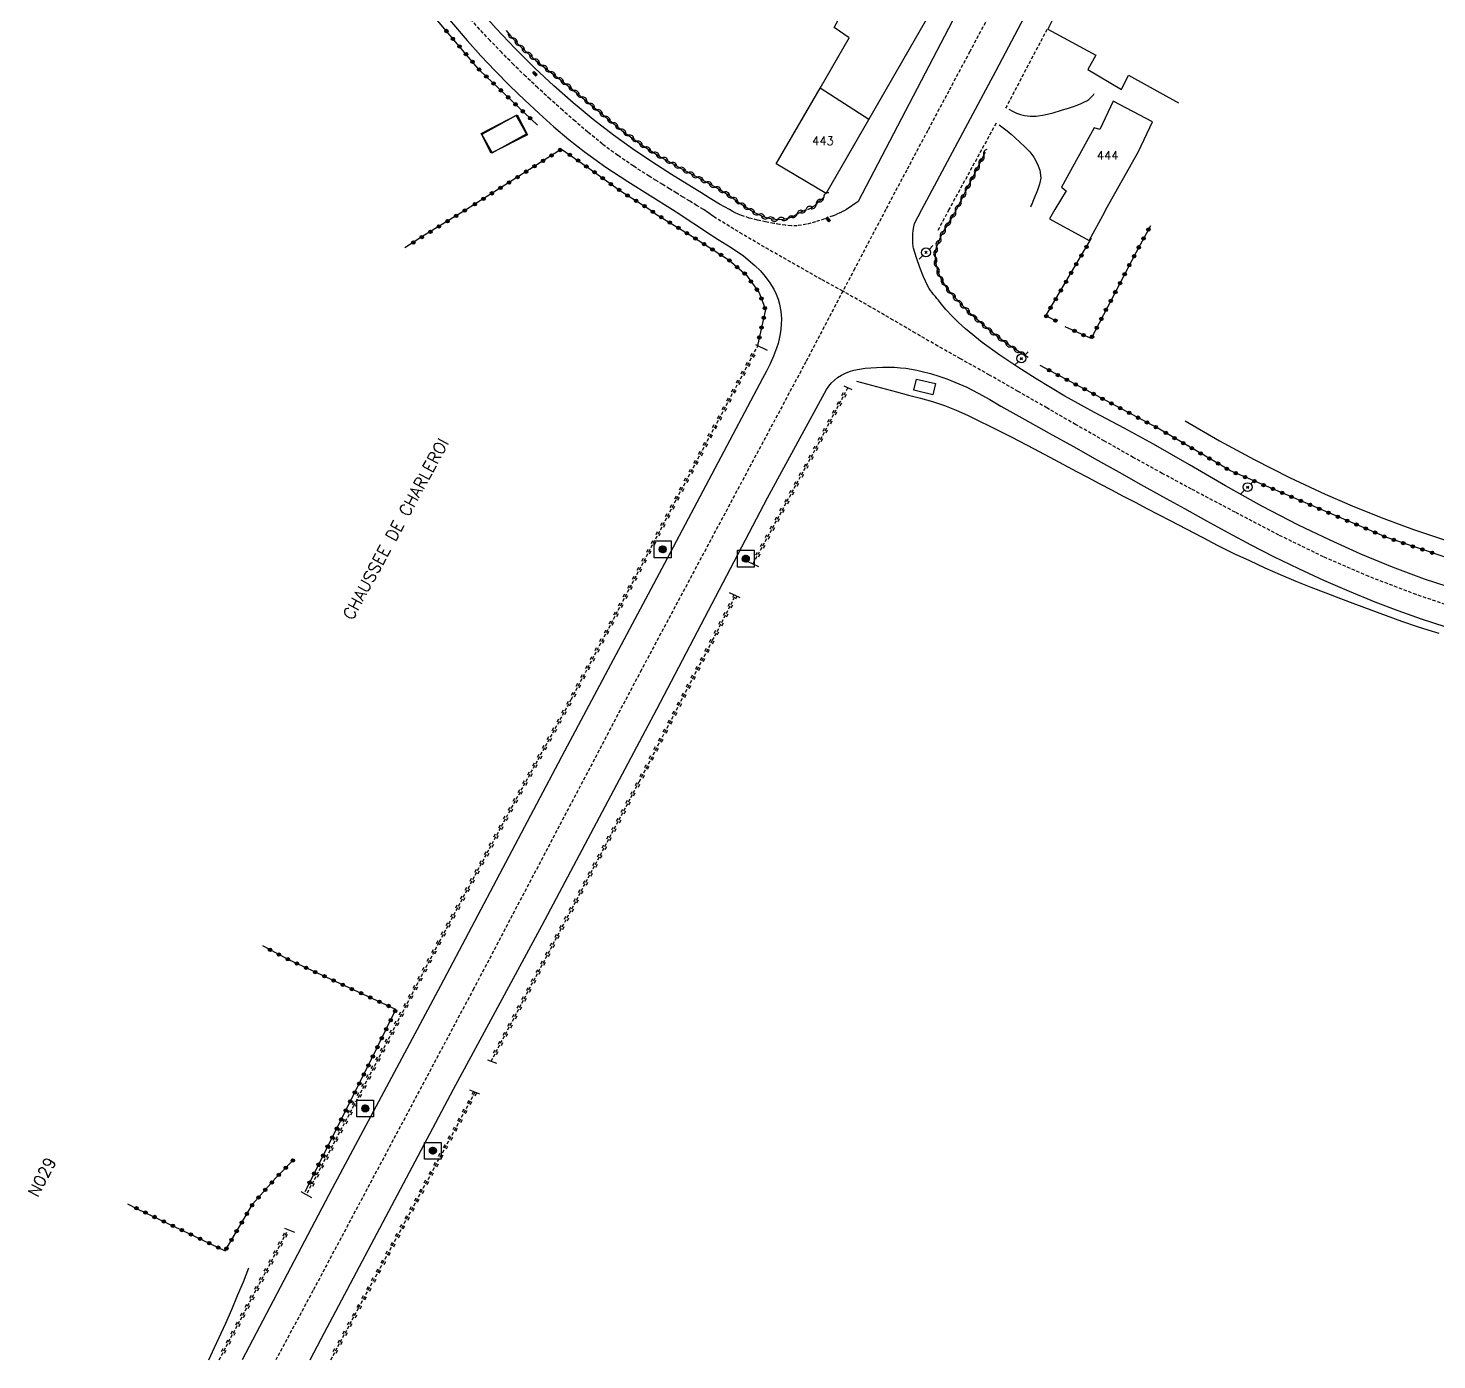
# Model space of a CAD drawing. Header units: millimetres. Extents: x 183000 to 184001, y 152999 to 154000.
# Drawn here: x 183124.7 to 183334.1, y 153000 to 153198 of the extents above; entities that cross this region are included whole.
import ezdxf
from ezdxf.enums import TextEntityAlignment as Align

# ---------------------------------------------------------------- set-up
doc = ezdxf.new("R2010")
doc.units = ezdxf.units.MM
doc.linetypes.add('DASHED', pattern=[0.75, 0.5, -0.25])
doc.layers.get('0').update_dxf_attribs({"linetype": 'CONTINUOUS'})
for name, color, linetype in [('W0001', 6, 'DASHED'), ('W0008', 7, 'CONTINUOUS'), ('W0017', 7, 'CONTINUOUS'), ('W0101', 7, 'CONTINUOUS'), ('W0104', 1, 'CONTINUOUS'), ('W0112', 1, 'DASHED'), ('W0120', 7, 'CONTINUOUS'), ('W0211', 2, 'CONTINUOUS'), ('W0220', 5, 'DASHED'), ('W0300', 7, 'CONTINUOUS'), ('W0310', 3, 'CONTINUOUS'), ('W0322', 7, 'CONTINUOUS'), ('W0323', 7, 'CONTINUOUS'), ('W0330', 7, 'CONTINUOUS'), ('W0401', 7, 'CONTINUOUS'), ('W0473', 7, 'CONTINUOUS'), ('W0800', 7, 'CONTINUOUS'), ('W0989', 7, 'CONTINUOUS'), ('W0990', 7, 'CONTINUOUS'), ('W0991', 7, 'CONTINUOUS')]:
    doc.layers.add(name, color=color, linetype=linetype)
doc.styles.get("Standard").update_dxf_attribs({"font": 'romans.shx', "width": 0.85})

# ---------------------------------------------------------------- blocks, each defined once
blk = doc.blocks.new('T401')
for p, q in [((-0.3, 0.3), (0, 0.3)), ((-0.3, -0.25), (-0.3, 0.3)), ((-0.3, 0.15), (0, 0.15)), ((-0.3, 0), (0, 0)), ((0, 0.3), (0, -0.25)), ((-0.3, -0.15), (0, -0.15)), ((-0.3, -0.25), (-0.3, -0.3)), ((-0.3, -0.3), (0, -0.3)), ((0, -0.3), (0, -0.25))]:
    blk.add_line(p, q)
blk = doc.blocks.new('BOUNDARY')
for p, q in [((-5, 1), (-1, 5)), ((-5, 0), (0, 5)), ((-5, -1), (1, 5)), ((-4, 3), (-3, 4)), ((-4, -1), (1, 4)), ((-4, -2), (2, 4)), ((-4, -3), (3, 4)), ((-3, -3), (3, 3)), ((-3, -4), (4, 3)), ((-2, -4), (4, 2)), ((-1, -4), (4, 1)), ((-1, -5), (5, 1)), ((0, -5), (5, 0)), ((1, -5), (2, -4)), ((2, -4), (4, -2)), ((3, -4), (4, -3)), ((4, -2), (5, -1))]:
    blk.add_line(p, q)
blk.add_lwpolyline([(-12, 12), (12, 12), (12, -12), (-12, -12), (-12, 12)])
blk.add_circle((0, 0), 5)
blk = doc.blocks.new('T941')
at = {"color": 7, "linetype": 'Continuous', "xscale": 0.104167, "yscale": 0.104167}
blk.add_blockref('BOUNDARY', (0, 0), dxfattribs=at)
blk = doc.blocks.new('T473')
for p, q in [((-0.166667, 0.166667), (0.166667, -0.166667)), ((-0.166667, -0.166667), (0.166667, 0.166667)), ((0.500001, 0.500001), (1.000002, 1.000002)), ((-1.000002, -1.000002), (-0.500001, -0.500001))]:
    blk.add_line(p, q)
blk.add_ellipse((0, 0), major_axis=(0.471405, 0.471405), ratio=1, start_param=5.4977871438, end_param=11.780972451)
blk = doc.blocks.new('t310o')
at = {"color": 0, "linetype": 'Continuous'}
for centre, start, end in [((-0.5, 0.38), 216.8699, 323.1304), ((0.5, -0.37), 36.8699, 143.1303)]:
    blk.add_arc(centre, 0.625, start, end, dxfattribs=at)
blk = doc.blocks.new('t323o')
at = {"color": 0, "linetype": 'Continuous'}
for radius in [0.25, 0.15]:
    blk.add_circle((0, 0), radius, dxfattribs=at)
blk = doc.blocks.new('t220o')
at = {"color": 0, "linetype": 'Continuous'}
for p, q in [((-0.25, 0.25), (0.25, 0.25)), ((-0.25, -0.25), (0.25, -0.25))]:
    blk.add_line(p, q, dxfattribs=at)
blk = doc.blocks.new('t322o')
at = {"color": 0, "linetype": 'Continuous'}
for radius in [0.25, 0.15]:
    blk.add_circle((0, 0), radius, dxfattribs=at)

msp = doc.modelspace()

# ---------------------------------------------------------------- linework, layer by layer
at = {"layer": 'W0001'}
for points in [[(183268.38, 153201.45), (183264.65, 153194.48), (183261.52, 153188.61), (183258.39, 153182.74), (183255.27, 153176.87), (183252.15, 153171)], [(183225.04, 153171), (183224.04, 153171.62), (183223.03, 153172.24), (183222.02, 153172.85), (183221.02, 153173.46), (183220.01, 153174.08), (183219, 153174.7), (183218, 153175.32), (183217, 153175.94), (183214.63, 153177.47), (183212.31, 153179.05), (183210.05, 153180.73), (183207.86, 153182.5), (183205.97, 153184.13), (183204.11, 153185.76), (183202.25, 153187.42), (183200.42, 153189.11), (183198.61, 153190.82), (183196.82, 153192.56), (183195.06, 153194.33), (183193.33, 153196.13), (183191.78, 153197.81), (183190.27, 153199.52)], [(183245.78, 153158.87), (183242.61, 153160.59), (183238.69, 153162.83), (183234.76, 153165.05), (183230.85, 153167.32), (183227, 153169.68), (183226.75, 153169.84), (183226.51, 153170), (183226.27, 153170.17), (183226.02, 153170.34), (183225.78, 153170.51), (183225.54, 153170.68), (183225.29, 153170.84), (183225.04, 153171)], [(183246.33, 153171), (183245.84, 153170.74), (183245.34, 153170.5), (183244.83, 153170.27), (183244.32, 153170.07), (183243.03, 153169.6), (183241.72, 153169.16), (183240.38, 153168.81), (183239, 153168.6), (183238.12, 153168.58), (183237.25, 153168.66), (183236.38, 153168.79), (183235.53, 153168.94), (183234.3, 153169.17), (183233.08, 153169.42), (183231.87, 153169.74), (183230.69, 153170.13), (183230.22, 153170.31), (183229.77, 153170.51), (183229.33, 153170.75), (183228.91, 153171)], [(183252.15, 153171), (183247.54, 153162.22), (183245.78, 153158.87)], [(183245.78, 153158.87), (183240.27, 153148.36), (183215.82, 153102.56), (183190.9, 153055.19), (183167, 153010.29), (183161.48, 153000)], [(183338.2, 153111.32), (183331.04, 153113.75), (183323.99, 153116.44), (183317.23, 153119.37), (183310.62, 153122.6), (183304.11, 153126), (183297.62, 153129.44), (183293.27, 153131.77), (183288.96, 153134.16), (183284.67, 153136.59), (183280.39, 153139.04), (183276.13, 153141.5), (183271.85, 153143.96), (183267.57, 153146.4), (183263.27, 153148.81), (183259.92, 153150.7), (183256.58, 153152.63), (183253.26, 153154.57), (183249.93, 153156.5), (183245.78, 153158.87)]]:
    msp.add_lwpolyline(points, dxfattribs=at)
at = {"layer": 'W0008'}
for points in [[(183410.62, 153478.67), (183396.67, 153452.17), (183380.64, 153421.98), (183358.9, 153381.16), (183338.9, 153343.6), (183322.55, 153312.83), (183270.84, 153215.88), (183248.07, 153172.21)], [(183257.51, 153171), (183268.55, 153191.66), (183283, 153219.01), (183305.34, 153260.83), (183321.34, 153291.17), (183336.03, 153319.02), (183350.16, 153345.58), (183376.24, 153394.48), (183397.4, 153434.53), (183414.01, 153465.67)], [(183228.91, 153171), (183227.46, 153171.79), (183226.06, 153172.65), (183224.67, 153173.53), (183223.28, 153174.4), (183220.32, 153176.22), (183217.39, 153178.09), (183214.5, 153180.02), (183211.67, 153182.06), (183208.64, 153184.41), (183205.68, 153186.86), (183202.79, 153189.4), (183199.99, 153192.03), (183197.07, 153194.93), (183194.22, 153197.91), (183191.49, 153201)], [(183187.3, 153199.21), (183189.91, 153196.14), (183191.97, 153193.83), (183194.1, 153191.6), (183196.29, 153189.41), (183198.51, 153187.27), (183200.65, 153185.27), (183202.81, 153183.32), (183205.04, 153181.42), (183207.33, 153179.61), (183210.52, 153177.32), (183213.8, 153175.15), (183217.13, 153173.07), (183220.46, 153171)], [(183248.07, 153172.21), (183246.33, 153171)], [(183220.46, 153171), (183221.71, 153170.2), (183222.94, 153169.39), (183224.17, 153168.56), (183225.4, 153167.73), (183227.25, 153166.54), (183229.15, 153165.37), (183231, 153164.13), (183232.71, 153162.7), (183233.51, 153161.9), (183234.25, 153161.04), (183234.92, 153160.12), (183235.5, 153159.15), (183235.85, 153158.44), (183236.14, 153157.69), (183236.36, 153156.93), (183236.53, 153156.15), (183236.62, 153155.42), (183236.64, 153154.69), (183236.62, 153153.96), (183236.56, 153153.23), (183236.46, 153152.51), (183236.32, 153151.79), (183236.14, 153151.08), (183235.92, 153150.39), (183235.49, 153149.21), (183234.99, 153148.07), (183234.44, 153146.95), (183233.82, 153145.86)], [(183256.43, 153168.94), (183257.51, 153171)], [(183337.45, 153114.39), (183332.28, 153116.07), (183327.5, 153117.84), (183322.79, 153119.79), (183318.14, 153121.88), (183313.54, 153124.07), (183308.05, 153126.91), (183302.67, 153129.95), (183297.32, 153133.05), (183291.96, 153136.1), (183287.58, 153138.49), (183283.17, 153140.85), (183278.79, 153143.26), (183274.51, 153145.84), (183271.8, 153147.57), (183269.12, 153149.36), (183266.51, 153151.25), (183264.01, 153153.28), (183262.99, 153154.19), (183262.01, 153155.13), (183261.09, 153156.13), (183260.24, 153157.2), (183260.01, 153157.51), (183259.77, 153157.8), (183259.53, 153158.08), (183259.28, 153158.37), (183259.04, 153158.66), (183258.81, 153158.96), (183258.6, 153159.28), (183258.42, 153159.62), (183257.79, 153160.99), (183257.22, 153162.38), (183256.71, 153163.81), (183256.29, 153165.26), (183256.25, 153165.45), (183256.22, 153165.65), (183256.19, 153165.85), (183256.18, 153166.04), (183256.17, 153166.24), (183256.16, 153166.44), (183256.16, 153166.64), (183256.16, 153166.84), (183256.19, 153167.37), (183256.24, 153167.9), (183256.32, 153168.42), (183256.43, 153168.94)], [(183243.35, 153144.26), (183243.69, 153144.76), (183244.08, 153145.24), (183244.52, 153145.66), (183245, 153146.04), (183245.57, 153146.4), (183246.17, 153146.68), (183246.79, 153146.91), (183247.43, 153147.1), (183248.25, 153147.28), (183249.09, 153147.4), (183249.93, 153147.47), (183250.77, 153147.52), (183251.66, 153147.56), (183252.56, 153147.57), (183253.45, 153147.55), (183254.35, 153147.49), (183255.16, 153147.4), (183255.98, 153147.28), (183256.78, 153147.12), (183257.58, 153146.94), (183258.82, 153146.61), (183260.04, 153146.25), (183261.24, 153145.83), (183262.43, 153145.36), (183264.19, 153144.57), (183265.92, 153143.71), (183267.62, 153142.78), (183269.27, 153141.78)], [(183233.82, 153145.86), (183219.66, 153119.12), (183204.4, 153090.48), (183185.98, 153055.61), (183169.84, 153025.47), (183156.46, 153000)], [(183166.59, 153000), (183168.24, 153003.1), (183187.87, 153040.24), (183201.06, 153064.61), (183218.11, 153096.72), (183234.58, 153128.15), (183243.35, 153144.26)], [(183269.27, 153141.78), (183272.86, 153139.78), (183276.46, 153137.77), (183280.05, 153135.76), (183283.64, 153133.76), (183286.87, 153131.95), (183290.09, 153130.14), (183293.32, 153128.33), (183296.56, 153126.55), (183299.85, 153124.73), (183303.14, 153122.92), (183306.45, 153121.14), (183309.8, 153119.44), (183313.52, 153117.65), (183317.26, 153115.92), (183321.04, 153114.26), (183324.86, 153112.7), (183328.3, 153111.4), (183331.77, 153110.17), (183335.26, 153109.02)]]:
    msp.add_lwpolyline(points, dxfattribs=at)
at = {"layer": 'W0017'}
for points in [[(183270.47, 153185.93), (183271.02, 153185.62), (183271.6, 153185.35), (183272.2, 153185.14), (183272.81, 153184.98), (183273.23, 153184.91), (183273.65, 153184.87), (183274.08, 153184.87), (183274.5, 153184.9), (183275.78, 153185.09), (183277.03, 153185.39), (183278.27, 153185.75), (183279.5, 153186.14), (183280.07, 153186.32), (183280.64, 153186.51), (183281.19, 153186.74), (183281.73, 153187), (183282.04, 153187.18), (183282.33, 153187.38), (183282.61, 153187.6), (183282.87, 153187.85), (183282.95, 153187.94), (183283.03, 153188.05), (183283.1, 153188.15), (183283.16, 153188.27)], [(183269.02, 153183.58), (183269.62, 153183.14), (183270.21, 153182.68), (183270.78, 153182.21), (183271.34, 153181.71), (183272.09, 153181.03), (183272.85, 153180.34), (183273.57, 153179.6), (183274.18, 153178.77), (183274.53, 153178.16), (183274.83, 153177.51), (183275.06, 153176.84), (183275.18, 153176.13), (183275.19, 153175.67), (183275.12, 153175.22), (183275.01, 153174.78), (183274.89, 153174.35), (183274.73, 153173.86), (183274.54, 153173.38), (183274.33, 153172.92), (183274.13, 153172.45), (183274.02, 153172.18), (183273.91, 153171.91), (183273.79, 153171.64), (183273.68, 153171.37)]]:
    msp.add_lwpolyline(points, dxfattribs=at)
at = {"layer": 'W0101'}
for points in [[(183243.28, 153173.4), (183235.86, 153177.79), (183242.39, 153189.03), (183242.39, 153189.03)], [(183249.63, 153184.4), (183242.39, 153189.03)], [(183285.95, 153187.11), (183284, 153182.9), (183283.16, 153183.14), (183278.29, 153174.35), (183279, 153173.77), (183277.28, 153171)], [(183284.9, 153171), (183289.74, 153179.64), (183291.84, 153184.06), (183285.95, 153187.11)], [(183243.28, 153173.4), (183249.63, 153184.4)], [(183249.63, 153184.4), (183249.63, 153184.4)], [(183249.63, 153184.4), (183249.63, 153184.4)], [(183277.28, 153171), (183276.51, 153169.6), (183282.38, 153166.42), (183284.72, 153170.66), (183284.9, 153171)]]:
    msp.add_lwpolyline(points, dxfattribs=at)
at = {"layer": 'W0104'}
for points in [[(183242.39, 153189.03), (183246.7, 153196.51), (183244.47, 153198.08), (183249.91, 153208.06), (183253.13, 153206.87), (183253.7, 153207.82), (183260.68, 153203.59)], [(183249.63, 153184.4), (183260.68, 153203.59)], [(183277.66, 153200.58), (183276.26, 153197.82)], [(183276.26, 153197.82), (183283.37, 153193.95), (183282.21, 153191.82), (183287.21, 153188.87), (183288.26, 153191), (183295.68, 153186.84)]]:
    msp.add_lwpolyline(points, dxfattribs=at)
for points in [[(183198.88, 153182.13), (183193.51, 153179.37), (183192.01, 153182.3), (183197.38, 153185.06), (183198.88, 153182.13)], [(183197.2, 153185), (183192.09, 153182.16), (183193.62, 153179.42), (183198.73, 153182.26), (183197.2, 153185)], [(183256.72, 153145.78), (183259.56, 153145.12), (183259.18, 153143.47), (183256.33, 153144.13), (183256.72, 153145.78)]]:
    msp.add_lwpolyline(points, close=True, dxfattribs=at)
at = {"layer": 'W0112'}
for points in [[(183276.13, 153197.77), (183269.89, 153185.93)], [(183268.55, 153183.82), (183261.55, 153171)], [(183261.55, 153171), (183259.85, 153167.78)]]:
    msp.add_lwpolyline(points, dxfattribs=at)
at = {"layer": 'W0120'}
for points in [[(183234.56, 153150.07), (183232.82, 153150.89)], [(183245.93, 153144.81), (183247.11, 153144.23)], [(183231.53, 153118.75), (183233.24, 153117.94)], [(183228.9, 153114.07), (183230.48, 153113.33)], [(183192.95, 153044.58), (183194.27, 153044.08)], [(183191.82, 153039.5), (183190.32, 153040.08)], [(183165.21, 153025.03), (183166.79, 153024.13)], [(183162.74, 153019.58), (183164.26, 153019)]]:
    msp.add_lwpolyline(points, dxfattribs=at)
at = {"layer": 'W0211'}
msp.add_lwpolyline([(183247.79, 153145.49), (183249.28, 153145.1), (183250.77, 153144.7), (183252.26, 153144.3), (183253.74, 153143.89), (183255.54, 153143.41), (183257.34, 153142.95), (183259.13, 153142.45), (183260.9, 153141.86), (183262.62, 153141.17), (183264.31, 153140.41), (183265.98, 153139.6), (183267.64, 153138.78), (183270.88, 153137.15), (183274.1, 153135.47), (183277.3, 153133.77), (183280.51, 153132.07), (183282.25, 153131.16), (183284, 153130.24), (183285.74, 153129.33), (183287.48, 153128.41), (183289.22, 153127.49), (183290.97, 153126.58), (183292.71, 153125.66), (183294.46, 153124.76), (183296.82, 153123.52), (183299.18, 153122.29), (183301.54, 153121.07), (183303.93, 153119.89), (183306.22, 153118.81), (183308.51, 153117.76), (183310.82, 153116.74), (183313.15, 153115.76), (183315.35, 153114.87), (183317.57, 153114.02), (183319.79, 153113.19), (183322.01, 153112.36), (183324.29, 153111.5), (183326.56, 153110.64), (183328.85, 153109.8), (183331.15, 153109.02), (183332.76, 153108.51), (183334.37, 153108.03)], dxfattribs=at)
at = {"layer": 'W0220'}
for points in [[(183166.16, 153024.84), (183173.03, 153037.69), (183185.79, 153062.16), (183196.5, 153082.04), (183205.4, 153098.17), (183221.06, 153127.96), (183233.03, 153150.52)], [(183232.45, 153118.38), (183241.4, 153134.81), (183246.53, 153144.52)], [(183193.5, 153044.4), (183201.61, 153059.74), (183215.5, 153085.93), (183226.4, 153106.96), (183229.85, 153113.65)], [(183169.64, 153000), (183173.79, 153007.71), (183183.4, 153025.5), (183191.08, 153039.74)], [(183153.05, 153000), (183163.19, 153019.13)]]:
    msp.add_lwpolyline(points, dxfattribs=at)
at = {"layer": 'W0300'}
msp.add_lwpolyline([(183296.67, 153139.57), (183301.76, 153136.62), (183306.93, 153133.82), (183312.19, 153131.17), (183317.51, 153128.68), (183321.84, 153126.81), (183326.21, 153125.06), (183330.63, 153123.44), (183335.09, 153121.94), (183338.99, 153120.77), (183342.93, 153119.73), (183346.88, 153118.75), (183350.83, 153117.78), (183353.75, 153117.07), (183356.67, 153116.37), (183359.59, 153115.7), (183362.52, 153115.05)], dxfattribs=at)
at = {"layer": 'W0310'}
for points in [[(183195.72, 153197.61), (183196.38, 153196.83), (183197.05, 153196.08), (183197.76, 153195.34), (183198.49, 153194.64), (183200.13, 153193.18), (183201.83, 153191.81), (183203.56, 153190.47), (183205.28, 153189.11), (183207.91, 153186.93), (183210.53, 153184.73), (183213.19, 153182.57), (183215.96, 153180.56), (183217.37, 153179.63), (183218.81, 153178.76), (183220.26, 153177.92), (183221.74, 153177.1), (183223.21, 153176.3), (183224.69, 153175.51), (183226.16, 153174.7), (183227.62, 153173.87), (183228.18, 153173.54), (183228.72, 153173.18), (183229.26, 153172.82), (183229.78, 153172.45), (183230.31, 153172.07), (183230.84, 153171.7), (183231.38, 153171.34), (183231.93, 153171)], [(183262.68, 153171), (183267, 153179.53)], [(183240.55, 153171), (183240.78, 153171.11), (183240.99, 153171.22), (183241.21, 153171.34), (183241.41, 153171.48), (183241.54, 153171.57), (183241.66, 153171.66), (183241.78, 153171.76), (183241.89, 153171.87), (183242, 153171.98), (183242.11, 153172.08), (183242.22, 153172.19), (183242.34, 153172.29), (183242.49, 153172.42), (183242.64, 153172.56), (183242.79, 153172.69), (183242.94, 153172.82)], [(183231.93, 153171), (183232.55, 153170.63), (183233.2, 153170.29), (183233.86, 153169.99), (183234.55, 153169.76), (183235.32, 153169.6), (183236.11, 153169.54), (183236.89, 153169.58), (183237.66, 153169.71), (183238.08, 153169.85), (183238.48, 153170.05), (183238.86, 153170.28), (183239.24, 153170.49), (183239.38, 153170.56), (183239.51, 153170.63), (183239.65, 153170.69), (183239.79, 153170.75), (183239.93, 153170.81), (183240.06, 153170.88), (183240.2, 153170.94), (183240.34, 153171)], [(183273.35, 153149.02), (183272.3, 153149.64), (183271.28, 153150.29), (183270.27, 153150.98), (183269.3, 153151.7), (183267.75, 153152.92), (183266.23, 153154.19), (183264.77, 153155.51), (183263.37, 153156.92), (183262.54, 153157.81), (183261.72, 153158.74), (183260.97, 153159.73), (183260.35, 153160.81), (183260.16, 153161.23), (183259.99, 153161.65), (183259.85, 153162.08), (183259.73, 153162.52), (183259.63, 153162.97), (183259.57, 153163.42), (183259.53, 153163.88), (183259.53, 153164.34), (183259.62, 153165), (183259.81, 153165.65), (183260.06, 153166.26), (183260.32, 153166.86), (183260.55, 153167.35), (183260.8, 153167.82), (183261.07, 153168.29), (183261.35, 153168.74), (183261.64, 153169.19), (183261.92, 153169.65), (183262.19, 153170.11), (183262.45, 153170.57), (183262.51, 153170.68), (183262.56, 153170.79), (183262.62, 153170.89), (183262.68, 153171)]]:
    msp.add_lwpolyline(points, dxfattribs=at)
at = {"layer": 'W0322'}
for points in [[(183292.51, 153138.55), (183275.11, 153147.81)], [(183362.84, 153112.49), (183352.83, 153113.92), (183340.49, 153117.6), (183326.65, 153122.23), (183303.41, 153132.15), (183292.51, 153138.55)]]:
    msp.add_lwpolyline(points, dxfattribs=at)
at = {"layer": 'W0323'}
for points in [[(183200.36, 153183.53), (183191.78, 153191.74), (183184.12, 153200.72), (183175.83, 153212.82), (183170.14, 153223.11), (183163.77, 153245.48), (183160.38, 153259.59), (183157.67, 153269.67), (183156.22, 153272.78)], [(183203.94, 153179.98), (183189.82, 153171)], [(183203.94, 153179.98), (183207.67, 153177.4), (183212.7, 153173.77), (183217.09, 153171)], [(183189.82, 153171), (183183.6, 153167.18), (183180.66, 153165.29)], [(183217.09, 153171), (183218.08, 153170.28), (183223.42, 153166.97), (183228.9, 153163.47), (183231.45, 153161.23), (183233.34, 153158.62), (183234.29, 153156.12), (183233.03, 153150.52)], [(183291.51, 153168.58), (183289.32, 153164.55), (183282.69, 153151.84), (183278.85, 153153.57)], [(183277.56, 153154.42), (183275.95, 153155.18), (183282.77, 153166.73)], [(183165.82, 153025), (183175.16, 153043.61), (183179.34, 153052.08), (183163.39, 153059.48), (183159.53, 153061.52)], [(183139.41, 153023.21), (183140.87, 153022.47), (183153.92, 153016.21), (183158.08, 153023.21), (183161.47, 153027.03), (183164.05, 153029.69)]]:
    msp.add_lwpolyline(points, dxfattribs=at)
at = {"layer": 'W0330'}
msp.add_lwpolyline([(183151.5, 153000), (183152.35, 153001.81), (183154.03, 153005.47), (183154.92, 153007.5), (183155.8, 153009.54), (183156.65, 153011.6), (183157.47, 153013.66)], dxfattribs=at)

# ---------------------------------------------------------------- block references
at = {"layer": 'W0220'}
for p, rotation in [((183232.39, 153149.32), 62.03814498613311), ((183230.98, 153146.67), 62.03814498613311), ((183231.69, 153147.99), 62.03814498613311), ((183229.58, 153144.02), 62.03814498613311), ((183230.28, 153145.34), 62.03814498613311), ((183228.87, 153142.69), 62.03814498613311), ((183245.28, 153142.14), 62.14850454127876), ((183245.98, 153143.47), 62.14850454127876), ((183227.47, 153140.04), 62.03814498613311), ((183228.17, 153141.37), 62.03814498613311), ((183244.57, 153140.82), 62.14850454127876), ((183226.76, 153138.72), 62.03814498613311), ((183243.17, 153138.16), 62.14850454127876), ((183243.87, 153139.49), 62.14850454127876), ((183225.36, 153136.07), 62.03814498613311), ((183226.06, 153137.39), 62.03814498613311), ((183242.47, 153136.84), 62.14850454127876), ((183224.65, 153134.74), 62.03814498613311), ((183241.06, 153134.19), 61.41823207997686), ((183241.77, 153135.51), 62.14850454127876), ((183223.25, 153132.09), 62.03814498613311), ((183223.95, 153133.42), 62.03814498613311), ((183239.63, 153131.56), 61.41823207997686), ((183240.35, 153132.87), 61.41823207997686), ((183221.84, 153129.44), 62.03814498613311), ((183222.54, 153130.77), 62.03814498613311), ((183238.91, 153130.24), 61.41823207997686), ((183221.14, 153128.12), 62.03814498613311), ((183237.48, 153127.6), 61.41823207997686), ((183238.19, 153128.92), 61.41823207997686), ((183219.74, 153125.46), 62.27571219976963), ((183220.44, 153126.79), 62.27571219976963), ((183236.76, 153126.29), 61.41823207997686), ((183219.04, 153124.13), 62.27571219976963), ((183235.32, 153123.65), 61.41823207997686), ((183236.04, 153124.97), 61.41823207997686), ((183217.65, 153121.48), 62.27571219976963), ((183218.35, 153122.81), 62.27571219976963), ((183233.89, 153121.02), 61.41823207997686), ((183234.6, 153122.33), 61.41823207997686), ((183216.25, 153118.82), 62.27571219976963), ((183216.95, 153120.15), 62.27571219976963), ((183233.17, 153119.7), 61.41823207997686), ((183215.55, 153117.5), 62.27571219976963), ((183214.16, 153114.84), 62.27571219976963), ((183214.86, 153116.17), 62.27571219976963), ((183213.46, 153113.51), 62.27571219976963), ((183229.75, 153113.46), 62.72062311972262), ((183212.06, 153110.86), 62.27571219976963), ((183212.76, 153112.18), 62.27571219976963), ((183228.38, 153110.8), 62.72062311972262), ((183229.06, 153112.13), 62.72062311972262), ((183211.37, 153109.53), 62.27571219976963), ((183227.69, 153109.46), 62.72062311972262), ((183209.97, 153106.87), 62.27571219976963), ((183210.67, 153108.2), 62.27571219976963), ((183226.31, 153106.8), 62.61212492014061), ((183227, 153108.13), 62.72062311972262), ((183208.58, 153104.22), 62.27571219976963), ((183209.27, 153105.55), 62.27571219976963), ((183224.93, 153104.13), 62.61212492014061), ((183225.62, 153105.47), 62.61212492014061), ((183207.88, 153102.89), 62.27571219976963), ((183224.24, 153102.8), 62.61212492014061), ((183206.48, 153100.23), 62.27571219976963), ((183207.18, 153101.56), 62.27571219976963), ((183222.86, 153100.14), 62.61212492014061), ((183223.55, 153101.47), 62.61212492014061), ((183205.78, 153098.91), 62.27571219976963), ((183222.17, 153098.81), 62.61212492014061), ((183204.35, 153096.27), 61.13119743376185), ((183205.07, 153097.58), 61.13119743376185), ((183220.79, 153096.14), 62.61212492014061), ((183221.48, 153097.47), 62.61212492014061), ((183202.9, 153093.64), 61.13119743376185), ((183203.63, 153094.96), 61.13119743376185), ((183220.1, 153094.81), 62.61212492014061), ((183202.18, 153092.33), 61.13119743376185), ((183218.72, 153092.15), 62.61212492014061), ((183219.41, 153093.48), 62.61212492014061), ((183200.73, 153089.7), 61.13119743376185), ((183201.45, 153091.02), 61.13119743376185), ((183217.34, 153089.48), 62.61212492014061), ((183218.03, 153090.82), 62.61212492014061), ((183200.01, 153088.39), 61.13119743376185), ((183216.65, 153088.15), 62.61212492014061), ((183198.56, 153085.76), 61.13119743376185), ((183199.28, 153087.08), 61.13119743376185), ((183215.27, 153085.49), 62.05014865798636), ((183215.96, 153086.82), 62.61212492014061), ((183197.83, 153084.45), 61.13119743376185), ((183214.57, 153084.17), 62.05014865798636), ((183196.39, 153081.82), 61.67505261747434), ((183197.11, 153083.14), 61.13119743376185), ((183213.16, 153081.52), 62.05014865798636), ((183213.86, 153082.84), 62.05014865798636), ((183194.96, 153079.18), 61.67505261747434), ((183195.67, 153080.5), 61.67505261747434), ((183212.46, 153080.19), 62.05014865798636), ((183194.25, 153077.86), 61.67505261747434), ((183211.05, 153077.54), 62.05014865798636), ((183211.75, 153078.87), 62.05014865798636), ((183192.83, 153075.22), 61.67505261747434), ((183193.54, 153076.54), 61.67505261747434), ((183209.65, 153074.89), 62.05014865798636), ((183210.35, 153076.22), 62.05014865798636), ((183192.12, 153073.9), 61.67505261747434), ((183208.94, 153073.57), 62.05014865798636), ((183190.69, 153071.26), 61.67505261747434), ((183191.4, 153072.58), 61.67505261747434), ((183207.54, 153070.91), 62.05014865798636), ((183208.24, 153072.24), 62.05014865798636), ((183189.27, 153068.62), 61.67505261747434), ((183189.98, 153069.94), 61.67505261747434), ((183206.83, 153069.59), 62.05014865798636), ((183188.56, 153067.3), 61.67505261747434), ((183205.43, 153066.94), 62.05014865798636), ((183206.13, 153068.26), 62.05014865798636), ((183187.13, 153064.66), 61.67505261747434), ((183187.85, 153065.98), 61.67505261747434), ((183204.72, 153065.61), 62.05014865798636), ((183186.42, 153063.33), 61.67505261747434), ((183203.32, 153062.96), 62.05014865798636), ((183204.02, 153064.29), 62.05014865798636), ((183185.02, 153060.68), 62.46066803097546), ((183185.71, 153062.01), 62.46066803097546), ((183201.91, 153060.31), 62.05014865798636), ((183202.62, 153061.64), 62.05014865798636), ((183184.33, 153059.35), 62.46066803097546), ((183201.21, 153058.99), 62.15537429544644), ((183182.94, 153056.69), 62.46066803097546), ((183183.63, 153058.02), 62.46066803097546), ((183199.81, 153056.34), 62.15537429544644), ((183200.51, 153057.66), 62.15537429544644), ((183181.55, 153054.03), 62.46066803097546), ((183182.25, 153055.36), 62.46066803097546), ((183199.11, 153055.01), 62.15537429544644), ((183180.86, 153052.7), 62.46066803097546), ((183197.71, 153052.36), 62.15537429544644), ((183198.41, 153053.68), 62.15537429544644), ((183179.47, 153050.04), 62.46066803097546), ((183180.16, 153051.37), 62.46066803097546), ((183196.31, 153049.7), 62.15537429544644), ((183197.01, 153051.03), 62.15537429544644), ((183178.78, 153048.71), 62.46066803097546), ((183195.61, 153048.38), 62.15537429544644), ((183177.39, 153046.05), 62.46066803097546), ((183178.08, 153047.38), 62.46066803097546), ((183194.2, 153045.73), 62.15537429544644), ((183194.9, 153047.05), 62.15537429544644), ((183176, 153043.39), 62.46066803097546), ((183176.7, 153044.72), 62.46066803097546), ((183175.31, 153042.06), 62.46066803097546), ((183173.92, 153039.4), 62.46066803097546), ((183174.62, 153040.73), 62.46066803097546), ((183191.01, 153039.6), 61.64538565907226), ((183173.23, 153038.07), 62.46066803097546), ((183190.3, 153038.28), 61.64538565907226), ((183171.82, 153035.42), 61.86347638568077), ((183172.53, 153036.75), 61.86347638568077), ((183188.87, 153035.64), 61.64538565907226), ((183189.58, 153036.96), 61.64538565907226), ((183171.11, 153034.1), 61.86347638568077), ((183187.45, 153033), 61.64538565907226), ((183188.16, 153034.32), 61.64538565907226), ((183169.7, 153031.46), 61.86347638568077), ((183170.4, 153032.78), 61.86347638568077), ((183186.73, 153031.68), 61.64538565907226), ((183168.28, 153028.81), 61.86347638568077), ((183168.99, 153030.13), 61.86347638568077), ((183185.31, 153029.04), 61.64538565907226), ((183186.02, 153030.36), 61.64538565907226), ((183167.57, 153027.49), 61.86347638568077), ((183184.6, 153027.72), 61.64538565907226), ((183166.87, 153026.17), 61.86347638568077), ((183183.17, 153025.08), 61.63653427372967), ((183183.88, 153026.4), 61.64538565907226), ((183181.75, 153022.44), 61.63653427372967), ((183182.46, 153023.76), 61.63653427372967), ((183181.03, 153021.12), 61.63653427372967), ((183162.88, 153018.56), 62.08863512271911), ((183179.61, 153018.48), 61.63653427372967), ((183180.32, 153019.8), 61.63653427372967), ((183162.18, 153017.23), 62.08863512271911), ((183178.9, 153017.16), 61.63653427372967), ((183160.78, 153014.58), 62.08863512271911), ((183161.48, 153015.91), 62.08863512271911), ((183177.47, 153014.52), 61.63653427372967), ((183178.18, 153015.84), 61.63653427372967), ((183160.07, 153013.26), 62.08863512271911), ((183176.76, 153013.2), 61.63653427372967), ((183158.67, 153010.6), 62.08863512271911), ((183159.37, 153011.93), 62.08863512271911), ((183175.33, 153010.56), 61.63653427372967), ((183176.05, 153011.88), 61.63653427372967), ((183157.26, 153007.95), 62.08863512271911), ((183157.97, 153009.28), 62.08863512271911), ((183173.91, 153007.92), 61.63653427372967), ((183174.62, 153009.24), 61.63653427372967), ((183156.56, 153006.63), 62.08863512271911), ((183173.2, 153006.6), 61.66870848627026), ((183155.16, 153003.98), 62.08863512271911), ((183155.86, 153005.3), 62.08863512271911), ((183171.77, 153003.96), 61.66870848627026), ((183172.48, 153005.28), 61.66870848627026), ((183154.46, 153002.65), 62.08863512271911), ((183171.06, 153002.64), 61.66870848627026), ((183153.75, 153001.33), 62.08863512271911), ((183170.35, 153001.32), 61.66870848627026)]:
    msp.add_blockref('t220o', p, dxfattribs=dict(at, rotation=rotation))
at = {"layer": 'W0310'}
for p, rotation in [((183196.7, 153196.47), 311.9041826097135), ((183197.73, 153195.38), 313.8936015627762), ((183198.82, 153194.35), 318.5008510496663), ((183199.94, 153193.35), 318.5008510496663), ((183201.1, 153192.4), 321.1047620926312), ((183202.27, 153191.47), 322.1600893588374), ((183203.46, 153190.55), 322.1600893588374), ((183204.63, 153189.62), 321.6623394357262), ((183205.8, 153188.68), 320.4422490417493), ((183206.96, 153187.72), 320.4422490417493), ((183208.11, 153186.76), 319.8715956200633), ((183209.26, 153185.8), 319.8715956200633), ((183210.41, 153184.83), 319.8715956200633), ((183211.57, 153183.88), 321.0391599229655), ((183212.74, 153182.94), 321.0391599229655), ((183213.93, 153182.04), 323.9387235186474), ((183215.15, 153181.15), 323.9387235186474), ((183216.37, 153180.29), 326.7503060566221), ((183217.63, 153179.47), 328.5896108800477), ((183266.74, 153179.03), 63.14229856938645), ((183218.91, 153178.7), 330.0289005694256), ((183220.21, 153177.95), 330.0289005694256), ((183221.52, 153177.22), 331.0677658761184), ((183266.06, 153177.69), 63.14229856938645), ((183222.84, 153176.5), 331.6007266129337), ((183224.16, 153175.79), 331.6268798158596), ((183225.48, 153175.07), 331.2502174370823), ((183264.71, 153175.01), 63.14229856938645), ((183265.39, 153176.35), 63.14229856938645), ((183226.79, 153174.34), 330.4708479339288), ((183228.09, 153173.59), 328.9307114688984), ((183242.93, 153172.81), 40.81359437516834), ((183264.03, 153173.68), 63.14229856938645), ((183229.34, 153172.76), 324.8420856484756), ((183230.56, 153171.9), 325.1830821831983), ((183231.81, 153171.07), 327.8239407521899), ((183240.31, 153170.99), 24.55891608119201), ((183241.81, 153171.8), 43.03423135979918), ((183262.54, 153170.74), 62.17354604014228), ((183263.35, 153172.34), 63.14229856938645), ((183233.24, 153170.27), 335.8543413152461), ((183234.64, 153169.74), 348.224220642168), ((183236.12, 153169.54), 2.763234915474921), ((183237.61, 153169.7), 9.503342481188794), ((183238.96, 153170.34), 28.96164690957392), ((183261.79, 153169.44), 58.13806384014651), ((183260.31, 153166.83), 66.38775522636115), ((183261, 153168.16), 59.76487534985579), ((183259.75, 153165.44), 73.45721541271799), ((183259.74, 153162.48), 105.4080176175084), ((183259.53, 153163.97), 90.0382950987628), ((183260.23, 153161.07), 114.1938821196254), ((183260.95, 153159.76), 119.7200676509947), ((183261.86, 153158.57), 131.5777058848875), ((183262.87, 153157.45), 133.1138508458025), ((183263.91, 153156.38), 134.8538559006376), ((183264.98, 153155.32), 137.8002750847087), ((183266.09, 153154.32), 137.8002750847087), ((183267.24, 153153.35), 140.1302939519398), ((183268.4, 153152.41), 141.8423372106079), ((183269.59, 153151.49), 143.5487940623226), ((183270.81, 153150.61), 145.5062375493549), ((183272.06, 153149.79), 147.463674143724)]:
    msp.add_blockref('t310o', p, dxfattribs=dict(at, rotation=rotation))
at = {"layer": 'W0322'}
for p, rotation in [((183276.44, 153147.1), 151.9664696701529), ((183277.76, 153146.4), 151.9664696701529), ((183279.08, 153145.69), 151.9664696701529), ((183280.41, 153144.99), 151.9664696701529), ((183281.73, 153144.28), 151.9664696701529), ((183283.06, 153143.58), 151.9664696701529), ((183284.38, 153142.87), 151.9664696701529), ((183285.7, 153142.17), 151.9664696701529), ((183287.03, 153141.46), 151.9664696701529), ((183288.35, 153140.76), 151.9664696701529), ((183289.68, 153140.06), 151.9664696701529), ((183291, 153139.35), 151.9664696701529), ((183292.32, 153138.65), 151.9664696701529), ((183293.8, 153137.79), 149.5918715983875), ((183295.1, 153137.03), 149.5918715983875), ((183296.39, 153136.27), 149.5918715983875), ((183297.68, 153135.51), 149.5918715983875), ((183298.98, 153134.75), 149.5918715983875), ((183300.27, 153133.99), 149.5918715983875), ((183301.57, 153133.23), 149.5918715983875), ((183302.86, 153132.47), 149.5918715983875), ((183304.2, 153131.81), 156.8827193855216), ((183305.58, 153131.22), 156.8827193855216), ((183306.96, 153130.63), 156.8827193855216), ((183308.34, 153130.04), 156.8827193855216), ((183309.72, 153129.46), 156.8827193855216), ((183311.1, 153128.87), 156.8827193855216), ((183312.48, 153128.28), 156.8827193855216), ((183313.86, 153127.69), 156.8827193855216), ((183315.24, 153127.1), 156.8827193855216), ((183316.62, 153126.51), 156.8827193855216), ((183318, 153125.92), 156.8827193855216), ((183319.38, 153125.33), 156.8827193855216), ((183320.76, 153124.74), 156.8827193855216), ((183322.14, 153124.16), 156.8827193855216), ((183323.52, 153123.57), 156.8827193855216), ((183324.9, 153122.98), 156.8827193855216), ((183326.28, 153122.39), 156.8827193855216), ((183327.69, 153121.88), 161.5026727781167), ((183329.11, 153121.41), 161.5026727781167), ((183330.53, 153120.93), 161.5026727781167), ((183331.95, 153120.46), 161.5026727781167), ((183333.38, 153119.98), 161.5026727781167)]:
    msp.add_blockref('t322o', p, dxfattribs=dict(at, rotation=rotation))
at = {"layer": 'W0323'}
for p, rotation in [((183186.83, 153197.54), 130.4770751274313), ((183187.8, 153196.4), 130.4770751274313), ((183188.78, 153195.26), 130.4770751274313), ((183189.75, 153194.12), 130.4770751274313), ((183190.72, 153192.98), 130.4770751274313), ((183191.7, 153191.84), 130.4770751274313), ((183192.77, 153190.79), 136.2576214667582), ((183193.85, 153189.75), 136.2576214667582), ((183194.94, 153188.72), 136.2576214667582), ((183196.02, 153187.68), 136.2576214667582), ((183197.11, 153186.64), 136.2576214667582), ((183198.19, 153185.6), 136.2576214667582), ((183199.27, 153184.57), 136.2576214667582), ((183203.74, 153179.85), 212.4475351504289), ((183199.94, 153177.44), 212.4475351504289), ((183201.21, 153178.24), 212.4475351504289), ((183202.48, 153179.05), 212.4475351504289), ((183205.17, 153179.12), 325.3893965000133), ((183206.41, 153178.27), 325.3893965000133), ((183207.64, 153177.42), 325.3893965000133), ((183197.41, 153175.83), 212.4475351504289), ((183198.68, 153176.63), 212.4475351504289), ((183208.86, 153176.54), 324.1519496051588), ((183210.07, 153175.66), 324.1519496051588), ((183193.61, 153173.41), 212.4475351504289), ((183194.88, 153174.22), 212.4475351504289), ((183196.15, 153175.02), 212.4475351504289), ((183211.29, 153174.79), 324.1519496051588), ((183212.5, 153173.91), 324.1519496051588), ((183191.08, 153171.8), 212.4475351504289), ((183192.35, 153172.61), 212.4475351504289), ((183213.76, 153173.09), 327.7760139453625), ((183215.03, 153172.3), 327.7760139453625), ((183216.3, 153171.5), 327.7760139453625), ((183187.01, 153169.27), 211.6019620844644), ((183188.29, 153170.06), 211.6019620844644), ((183189.57, 153170.85), 211.6019620844644), ((183217.53, 153170.68), 324.1174047575234), ((183218.78, 153169.85), 328.1755036313384), ((183220.05, 153169.06), 328.1755036313384), ((183184.46, 153167.7), 211.6019620844644), ((183185.73, 153168.49), 211.6019620844644), ((183221.33, 153168.27), 328.1755036313384), ((183222.6, 153167.48), 328.1755036313384), ((183291.21, 153168.02), 241.4914908550853), ((183181.92, 153166.1), 212.6069734680434), ((183183.18, 153166.91), 212.6069734680434), ((183223.87, 153166.68), 327.407166779608), ((183225.14, 153165.87), 327.407166779608), ((183226.4, 153165.06), 327.407166779608), ((183282.01, 153165.44), 59.46331325031483), ((183289.78, 153165.38), 241.4914908550853), ((183290.49, 153166.7), 241.4914908550853), ((183227.66, 153164.26), 327.407166779608), ((183228.92, 153163.44), 318.7752302000568), ((183280.48, 153162.86), 59.46331325031483), ((183281.25, 153164.15), 59.46331325031483), ((183289.07, 153164.06), 242.450141804047), ((183230.05, 153162.45), 318.7752302000568), ((183231.18, 153161.47), 318.7752302000568), ((183279.72, 153161.57), 59.46331325031483), ((183287.68, 153161.4), 242.450141804047), ((183288.37, 153162.73), 242.450141804047), ((183232.12, 153160.31), 306.0303220734651), ((183233, 153159.09), 306.0303220734651), ((183278.2, 153158.98), 59.46331325031483), ((183278.96, 153160.27), 59.46331325031483), ((183286.29, 153158.74), 242.450141804047), ((183286.99, 153160.07), 242.450141804047), ((183233.67, 153157.76), 290.757032366426), ((183277.44, 153157.69), 59.46331325031483), ((183285.6, 153157.41), 242.450141804047), ((183234.02, 153154.91), 257.3033672982655), ((183234.2, 153156.36), 290.757032366426), ((183276.03, 153155.14), 154.5760836889786), ((183276.67, 153156.4), 59.46331325031483), ((183277.39, 153154.5), 154.5760836889786), ((183284.21, 153154.75), 242.450141804047), ((183284.9, 153156.08), 242.450141804047), ((183233.69, 153153.45), 257.3033672982655), ((183280.22, 153152.96), 155.6773719438594), ((183281.58, 153152.34), 155.6773719438594), ((183283.52, 153153.42), 242.450141804047), ((183233.36, 153151.98), 257.3033672982655), ((183282.82, 153152.09), 242.450141804047), ((183160.61, 153060.95), 152.1837764157542), ((183161.94, 153060.25), 152.1837764157542), ((183163.26, 153059.55), 152.1837764157542), ((183164.62, 153058.91), 155.1259700050888), ((183165.98, 153058.28), 155.1259700050888), ((183167.34, 153057.65), 155.1259700050888), ((183168.7, 153057.02), 155.1259700050888), ((183170.07, 153056.39), 155.1259700050888), ((183171.43, 153055.75), 155.1259700050888), ((183172.79, 153055.12), 155.1259700050888), ((183174.15, 153054.49), 155.1259700050888), ((183175.51, 153053.86), 155.1259700050888), ((183176.87, 153053.23), 155.1259700050888), ((183178.23, 153052.6), 155.1259700050888), ((183179.22, 153051.84), 63.72331082814202), ((183178.56, 153050.49), 63.72331082814202), ((183177.23, 153047.8), 63.72331082814202), ((183177.89, 153049.15), 63.72331082814202), ((183176.57, 153046.46), 63.72331082814202), ((183175.24, 153043.77), 63.72331082814202), ((183175.9, 153045.11), 63.72331082814202), ((183174.57, 153042.43), 63.34073468729582), ((183173.22, 153039.75), 63.34073468729582), ((183173.89, 153041.09), 63.34073468729582), ((183172.55, 153038.41), 63.34073468729582), ((183171.2, 153035.73), 63.34073468729582), ((183171.87, 153037.07), 63.34073468729582), ((183169.86, 153033.04), 63.34073468729582), ((183170.53, 153034.38), 63.34073468729582), ((183169.18, 153031.7), 63.34073468729582), ((183164.01, 153029.64), 45.86663573191822), ((183167.84, 153029.02), 63.34073468729582), ((183168.51, 153030.36), 63.34073468729582), ((183161.92, 153027.49), 45.86663573191822), ((183162.96, 153028.56), 45.86663573191822), ((183167.16, 153027.68), 63.34073468729582), ((183159.91, 153025.26), 48.34489386780201), ((183160.9, 153026.38), 48.34489386780201), ((183166.49, 153026.34), 63.34073468729582), ((183140.75, 153022.53), 333.0701841870048), ((183157.95, 153022.99), 59.2932792833714), ((183158.91, 153024.14), 48.34489386780201), ((183142.1, 153021.88), 334.36945939821), ((183143.45, 153021.23), 334.36945939821), ((183144.81, 153020.58), 334.36945939821), ((183156.42, 153020.41), 59.2932792833714), ((183157.18, 153021.7), 59.2932792833714), ((183146.16, 153019.93), 334.36945939821), ((183147.51, 153019.29), 334.36945939821), ((183148.86, 153018.64), 334.36945939821), ((183155.65, 153019.12), 59.2932792833714), ((183150.22, 153017.99), 334.36945939821), ((183151.57, 153017.34), 334.36945939821), ((183152.92, 153016.69), 334.36945939821), ((183154.12, 153016.54), 59.2932792833714), ((183154.89, 153017.83), 59.2932792833714)]:
    msp.add_blockref('t323o', p, dxfattribs=dict(at, rotation=rotation))
at = {"layer": 'W0401'}
for p, rotation in [((183200.12, 153191.29), 46.1605940535679), ((183243.5, 153169.42), 220.1461530454644)]:
    msp.add_blockref('T401', p, dxfattribs=dict(at, rotation=rotation))
at = {"layer": 'W0473'}
for p in [(183258.14, 153164.63), (183272.32, 153148.86), (183305.96, 153129.73)]:
    msp.add_blockref('T473', p, dxfattribs=at)
at = {"layer": 'W0800'}
for p in [(183219, 153120.49), (183231.35, 153119.09), (183174.77, 153037.37), (183184.82, 153031.08)]:
    msp.add_blockref('T941', p, dxfattribs=at)

# ---------------------------------------------------------------- texts
at = {"layer": 'W0989'}
msp.add_text('CHAUSSEE DE CHARLEROI  ', height=1.75, rotation=61.5717, dxfattribs=at).set_placement((183179.86, 153124.59), align=Align.MIDDLE_CENTER)
at = {"layer": 'W0990'}
msp.add_text('N029  ', height=1.75, rotation=62.7003, dxfattribs=at).set_placement((183127.25, 153028.26), align=Align.MIDDLE_CENTER)
at = {"layer": 'W0991'}
for s, p in [('443', (183242.82, 153181.21)), ('444', (183285.15, 153179.05))]:
    msp.add_text(s, height=1.25, dxfattribs=at).set_placement(p, align=Align.MIDDLE_CENTER)

doc.saveas('drawing.dxf')
